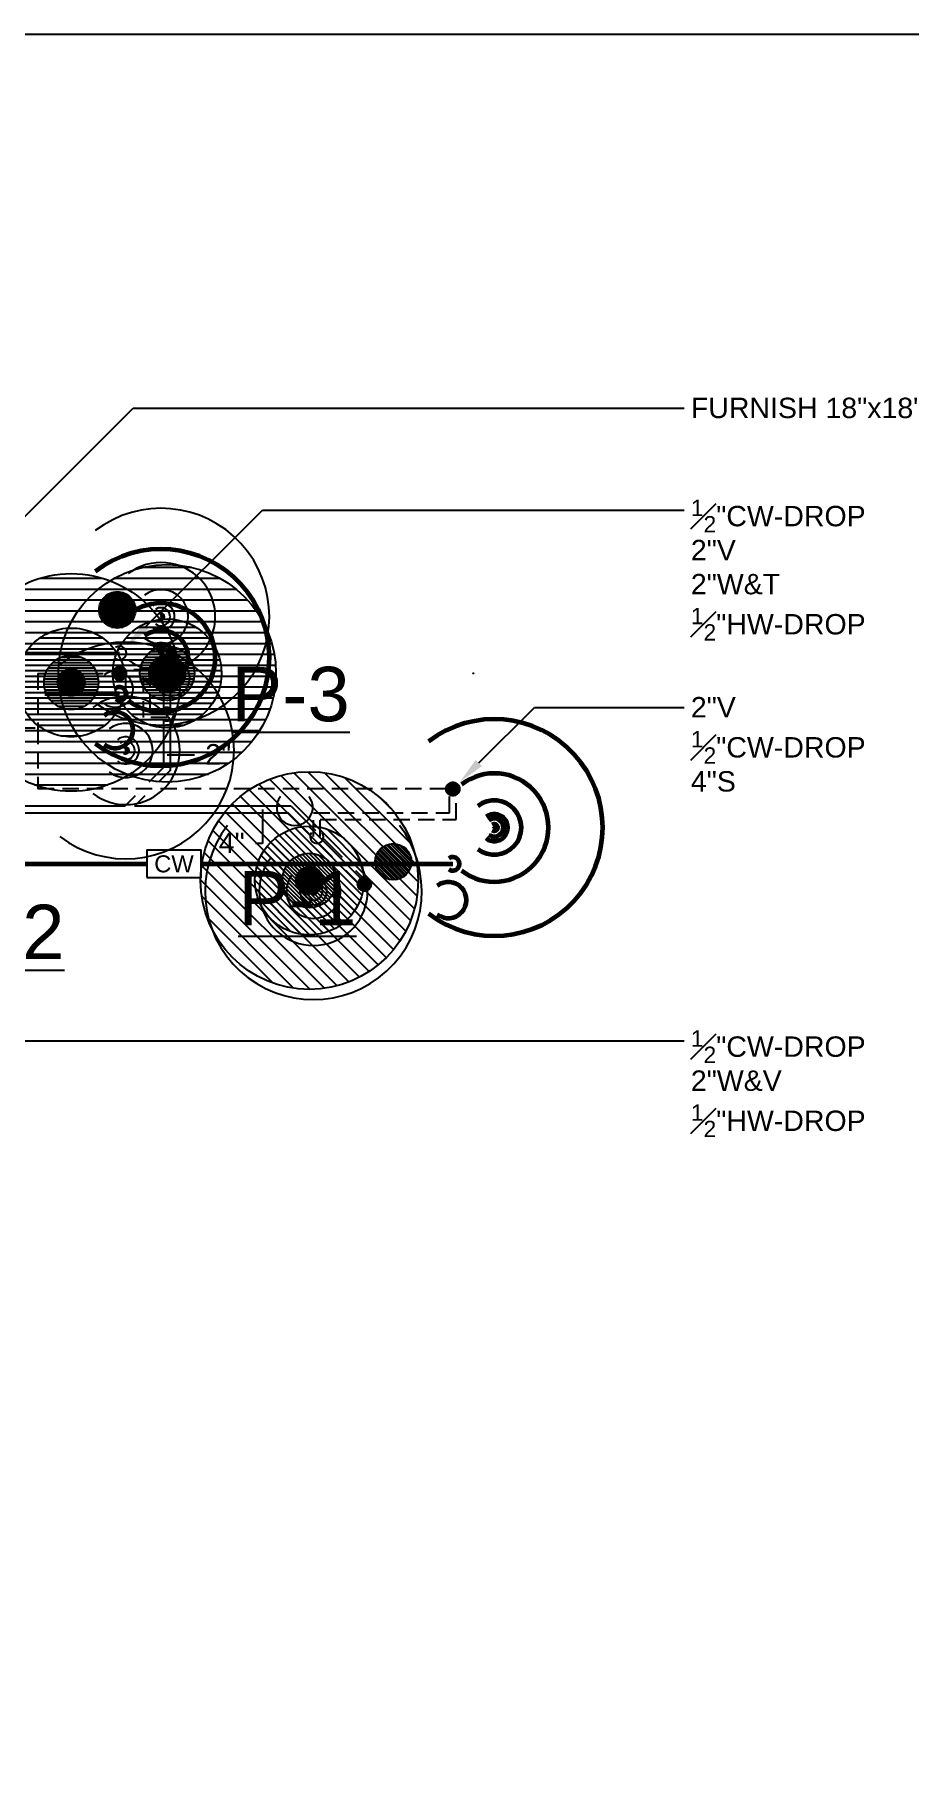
# Model space of a CAD drawing. Extents: x 2104 to 16979, y 4026 to 5124.
# Drawn here: x 10560.8 to 10753.7, y 4742.8 to 5123.9 of the extents above; entities that cross this region are included whole.
import ezdxf
from ezdxf import colors
from ezdxf.entities.mleader import LeaderData, LeaderLine
from ezdxf.enums import TextEntityAlignment as Align
from ezdxf.math import Vec2, Vec3

# ---------------------------------------------------------------- set-up
doc = ezdxf.new("R2010")
doc.units = 0
doc.header["$LTSCALE"] = 18
doc.header["$MEASUREMENT"] = 0
doc.linetypes.add('VENT', pattern=[0.30000000000000004, 0.2, -0.1])
for name, color, linetype in [('G-ANNO-TEXT', 70, 'Continuous'), ('P-HW-N', 1, 'Continuous'), ('P-HW-N @ 1 (1)', 1, 'Continuous'), ('P-HW-N @ 1 (2)', 1, 'Continuous'), ('P-HW-N @ 12', 1, 'Continuous'), ('P-HW-N @ 128', 1, 'Continuous'), ('P-HW-N @ 16', 1, 'Continuous'), ('P-HW-N @ 192', 1, 'Continuous'), ('P-HW-N @ 2', 1, 'Continuous'), ('P-HW-N @ 24', 1, 'Continuous'), ('P-HW-N @ 384', 1, 'Continuous'), ('P-HW-N @ 4', 1, 'Continuous'), ('P-HW-N @ 48', 1, 'Continuous'), ('P-HW-N @ 64', 1, 'Continuous'), ('P-HW-N @ 768', 1, 'Continuous'), ('P-HW-N @ 8', 1, 'Continuous'), ('P-HW-N @ 96', 1, 'Continuous'), ('P-SAN-N', 6, 'Continuous'), ('P-SAN-N @ 1 (1)', 6, 'Continuous'), ('P-SAN-N @ 1 (2)', 6, 'Continuous'), ('P-SAN-N @ 12', 6, 'Continuous'), ('P-SAN-N @ 128', 6, 'Continuous'), ('P-SAN-N @ 16', 6, 'Continuous'), ('P-SAN-N @ 192', 6, 'Continuous'), ('P-SAN-N @ 2', 6, 'Continuous'), ('P-SAN-N @ 24', 6, 'Continuous'), ('P-SAN-N @ 384', 6, 'Continuous'), ('P-SAN-N @ 4', 6, 'Continuous'), ('P-SAN-N @ 48', 6, 'Continuous'), ('P-SAN-N @ 64', 6, 'Continuous'), ('P-SAN-N @ 768', 6, 'Continuous'), ('P-SAN-N @ 8', 6, 'Continuous'), ('P-SAN-N @ 96', 6, 'Continuous'), ('P-SANV-N', 5, 'VENT'), ('P-SANV-N @ 1 (1)', 5, 'VENT'), ('P-SANV-N @ 1 (2)', 5, 'VENT'), ('P-SANV-N @ 12', 5, 'VENT'), ('P-SANV-N @ 128', 5, 'VENT'), ('P-SANV-N @ 16', 5, 'VENT'), ('P-SANV-N @ 192', 5, 'VENT'), ('P-SANV-N @ 2', 5, 'VENT'), ('P-SANV-N @ 24', 5, 'VENT'), ('P-SANV-N @ 384', 5, 'VENT'), ('P-SANV-N @ 4', 5, 'VENT'), ('P-SANV-N @ 48', 5, 'VENT'), ('P-SANV-N @ 64', 5, 'VENT'), ('P-SANV-N @ 768', 5, 'VENT'), ('P-SANV-N @ 8', 5, 'VENT'), ('P-SANV-N @ 96', 5, 'VENT')]:
    doc.layers.add(name, color=color, linetype=linetype)
for name, color, linetype, lineweight in [('P-CW-N', 4, 'Continuous', 60), ('P-CW-N @ 1 (1)', 4, 'Continuous', 60), ('P-CW-N @ 1 (2)', 4, 'Continuous', 60), ('P-CW-N @ 12', 4, 'Continuous', 60), ('P-CW-N @ 128', 4, 'Continuous', 60), ('P-CW-N @ 16', 4, 'Continuous', 60), ('P-CW-N @ 192', 4, 'Continuous', 60), ('P-CW-N @ 2', 4, 'Continuous', 60), ('P-CW-N @ 24', 4, 'Continuous', 60), ('P-CW-N @ 384', 4, 'Continuous', 60), ('P-CW-N @ 4', 4, 'Continuous', 60), ('P-CW-N @ 48', 4, 'Continuous', 60), ('P-CW-N @ 64', 4, 'Continuous', 60), ('P-CW-N @ 768', 4, 'Continuous', 60), ('P-CW-N @ 8', 4, 'Continuous', 60), ('P-CW-N @ 96', 4, 'Continuous', 60)]:
    doc.layers.add(name, color=color, linetype=linetype, lineweight=lineweight)
doc.layers.get('0').freeze()
doc.styles.add('Arial', font='arial.ttf')
doc.dimstyles.new('Loop048', dxfattribs={"dimscale": 0, "dimtxt": 0.09375, "dimasz": 0.03125, "dimexe": 0.0625, "dimexo": 0.0625, "dimgap": 0.09375, "dimtad": 1, "dimdec": 4, "dimzin": 3, "dimdsep": 46, "dimlunit": 4, "dimtxsty": 'Arial', "dimblk": 'OBLIQUE', "dimcen": 0.09375, "dimdle": 0.0625, "dimclrd": 256, "dimclre": 256, "dimclrt": 256, "dimadec": 4, "dimazin": 0, "dimtfac": 0.8, "dimtdec": 4, "dimtix": 1, "dimtofl": 0, "dimtmove": 1, "dimatfit": 0, "dimldrblk": 'LeaderNoteBlock', "dimfxl": 1, "dimfrac": 1, "dimtolj": 1, "dimtzin": 0, "dimlwd": -1, "dimlwe": -1, "dimarcsym": 0})

# ---------------------------------------------------------------- blocks, each defined once
blk = doc.blocks.new('*U7')
h = blk.add_hatch()
h.set_pattern_fill('ANSI31', color=256, scale=0.025, angle=135)
h.set_pattern_definition([(180, (0, 0), (-4.336808689942018e-19, -0.003125), [])])
edge = h.paths.add_edge_path()
edge.add_arc((-3.469446951953614e-18, -6.938893903907228e-18), 0.03125000000000001, 0, 360)
blk.add_circle((0, 0), 0.03125)
blk = doc.blocks.new('*U536')
at = {"layer": 'P-SANV-N @ 1 (1)'}
blk.add_blockref('*U7', (10568.84358152415, 4981), dxfattribs=at)
at = {"layer": 'P-SANV-N @ 1 (2)'}
blk.add_blockref('*U7', (10568.84358152415, 4981), dxfattribs=at)
at = {"layer": 'P-SANV-N @ 12', "xscale": 12, "yscale": 12, "zscale": 12}
blk.add_blockref('*U7', (10568.84358152415, 4981), dxfattribs=at)
at = {"layer": 'P-SANV-N @ 128', "xscale": 128, "yscale": 128, "zscale": 128}
blk.add_blockref('*U7', (10579, 4997), dxfattribs=at)
at = {"layer": 'P-SANV-N @ 16', "xscale": 16, "yscale": 16, "zscale": 16}
blk.add_blockref('*U7', (10568.84358152415, 4981), dxfattribs=at)
at = {"layer": 'P-SANV-N @ 192', "xscale": 192, "yscale": 192, "zscale": 192}
blk.add_blockref('*U7', (10568.84358152415, 4981), dxfattribs=at)
at = {"layer": 'P-SANV-N @ 2', "xscale": 2, "yscale": 2, "zscale": 2}
blk.add_blockref('*U7', (10568.84358152415, 4981), dxfattribs=at)
at = {"layer": 'P-SANV-N @ 24', "xscale": 24, "yscale": 24, "zscale": 24}
blk.add_blockref('*U7', (10568.84358152415, 4981), dxfattribs=at)
at = {"layer": 'P-SANV-N @ 384', "xscale": 384, "yscale": 384, "zscale": 384}
blk.add_blockref('*U7', (10568.84358152415, 4981), dxfattribs=at)
at = {"layer": 'P-SANV-N @ 4', "xscale": 4, "yscale": 4, "zscale": 4}
blk.add_blockref('*U7', (10568.84358152415, 4981), dxfattribs=at)
at = {"layer": 'P-SANV-N @ 48', "xscale": 48, "yscale": 48, "zscale": 48}
blk.add_blockref('*U7', (10653, 4957.5), dxfattribs=at)
at = {"layer": 'P-SANV-N @ 64', "xscale": 64, "yscale": 64, "zscale": 64}
blk.add_blockref('*U7', (10568.84358152415, 4981), dxfattribs=at)
at = {"layer": 'P-SANV-N @ 768', "xscale": 768, "yscale": 768, "zscale": 768}
blk.add_blockref('*U7', (10568.84358152415, 4981), dxfattribs=at)
at = {"layer": 'P-SANV-N @ 8', "xscale": 8, "yscale": 8, "zscale": 8}
blk.add_blockref('*U7', (10568.84358152415, 4981), dxfattribs=at)
at = {"layer": 'P-SANV-N @ 96', "xscale": 96, "yscale": 96, "zscale": 96}
blk.add_blockref('*U7', (10568.84358152415, 4981), dxfattribs=at)
blk = doc.blocks.new('*U537')
at = {"layer": 'P-SAN-N @ 1 (1)', "rotation": 315.0000000000001}
blk.add_blockref('*U7', (10621.36858015485, 4937.317711346161), dxfattribs=at)
at = {"layer": 'P-SAN-N @ 1 (2)', "rotation": 315.0000000000001}
blk.add_blockref('*U7', (10621.36858015485, 4937.317711346161), dxfattribs=at)
at = {"layer": 'P-SAN-N @ 12', "xscale": 12, "yscale": 12, "zscale": 12, "rotation": 315.0000000000001}
blk.add_blockref('*U7', (10621.36858015485, 4937.317711346161), dxfattribs=at)
at = {"layer": 'P-SAN-N @ 128', "xscale": 128, "yscale": 128, "zscale": 128, "rotation": 315.0000000000001}
blk.add_blockref('*U7', (10639.86396103068, 4941.449747468305), dxfattribs=at)
at = {"layer": 'P-SAN-N @ 16', "xscale": 16, "yscale": 16, "zscale": 16, "rotation": 315.0000000000001}
blk.add_blockref('*U7', (10621.36858015485, 4937.317711346161), dxfattribs=at)
at = {"layer": 'P-SAN-N @ 192', "xscale": 192, "yscale": 192, "zscale": 192, "rotation": 315.0000000000001}
blk.add_blockref('*U7', (10621.36858015485, 4937.317711346161), dxfattribs=at)
at = {"layer": 'P-SAN-N @ 2', "xscale": 2, "yscale": 2, "zscale": 2, "rotation": 315.0000000000001}
blk.add_blockref('*U7', (10621.36858015485, 4937.317711346161), dxfattribs=at)
at = {"layer": 'P-SAN-N @ 24', "xscale": 24, "yscale": 24, "zscale": 24, "rotation": 315.0000000000001}
blk.add_blockref('*U7', (10621.36858015485, 4937.317711346161), dxfattribs=at)
at = {"layer": 'P-SAN-N @ 384', "xscale": 384, "yscale": 384, "zscale": 384, "rotation": 315.0000000000001}
blk.add_blockref('*U7', (10621.36858015485, 4937.317711346161), dxfattribs=at)
at = {"layer": 'P-SAN-N @ 4', "xscale": 4, "yscale": 4, "zscale": 4, "rotation": 315.0000000000001}
blk.add_blockref('*U7', (10621.36858015485, 4937.317711346161), dxfattribs=at)
at = {"layer": 'P-SAN-N @ 48', "xscale": 48, "yscale": 48, "zscale": 48, "rotation": 315.0000000000001}
blk.add_blockref('*U7', (10633.5, 4936.5), dxfattribs=at)
at = {"layer": 'P-SAN-N @ 64', "xscale": 64, "yscale": 64, "zscale": 64, "rotation": 315.0000000000001}
blk.add_blockref('*U7', (10621.36858015485, 4937.317711346161), dxfattribs=at)
at = {"layer": 'P-SAN-N @ 768', "xscale": 768, "yscale": 768, "zscale": 768, "rotation": 315.0000000000001}
blk.add_blockref('*U7', (10621.36858015485, 4937.317711346161), dxfattribs=at)
at = {"layer": 'P-SAN-N @ 8', "xscale": 8, "yscale": 8, "zscale": 8, "rotation": 315.0000000000001}
blk.add_blockref('*U7', (10621.36858015485, 4937.317711346161), dxfattribs=at)
at = {"layer": 'P-SAN-N @ 96', "xscale": 96, "yscale": 96, "zscale": 96, "rotation": 315.0000000000001}
blk.add_blockref('*U7', (10621.36858015485, 4937.317711346161), dxfattribs=at)
blk = doc.blocks.new('*U24')
at = {"linetype": 'Continuous'}
blk.add_arc((0, 0), 0.03111555437015312, 52.56696947382129, 307.4330305261797, dxfattribs=at)
blk = doc.blocks.new('*U538')
at = {"layer": 'P-CW-N @ 1 (1)', "rotation": 180}
blk.add_blockref('*U24', (10662.15641847585, 4949), dxfattribs=at)
at = {"layer": 'P-CW-N @ 1 (2)', "rotation": 180}
blk.add_blockref('*U24', (10662.15641847585, 4949), dxfattribs=at)
at = {"layer": 'P-CW-N @ 12', "xscale": 12, "yscale": 12, "zscale": 12, "rotation": 180}
blk.add_blockref('*U24', (10662.15641847585, 4949), dxfattribs=at)
at = {"layer": 'P-CW-N @ 128', "xscale": 128, "yscale": 128, "zscale": 128, "rotation": 180}
blk.add_blockref('*U24', (10652, 4933), dxfattribs=at)
at = {"layer": 'P-CW-N @ 16', "xscale": 16, "yscale": 16, "zscale": 16, "rotation": 180}
blk.add_blockref('*U24', (10662.15641847585, 4949), dxfattribs=at)
at = {"layer": 'P-CW-N @ 192', "xscale": 192, "yscale": 192, "zscale": 192, "rotation": 180}
blk.add_blockref('*U24', (10662.15641847585, 4949), dxfattribs=at)
at = {"layer": 'P-CW-N @ 2', "xscale": 2, "yscale": 2, "zscale": 2, "rotation": 180}
blk.add_blockref('*U24', (10662.15641847585, 4949), dxfattribs=at)
at = {"layer": 'P-CW-N @ 24', "xscale": 24, "yscale": 24, "zscale": 24, "rotation": 180}
blk.add_blockref('*U24', (10662.15641847585, 4949), dxfattribs=at)
at = {"layer": 'P-CW-N @ 384', "xscale": 384, "yscale": 384, "zscale": 384, "rotation": 180}
blk.add_blockref('*U24', (10662.15641847585, 4949), dxfattribs=at)
at = {"layer": 'P-CW-N @ 4', "xscale": 4, "yscale": 4, "zscale": 4, "rotation": 180}
blk.add_blockref('*U24', (10662.15641847585, 4949), dxfattribs=at)
at = {"layer": 'P-CW-N @ 48', "xscale": 48, "yscale": 48, "zscale": 48, "rotation": 180}
blk.add_blockref('*U24', (10653, 4941), dxfattribs=at)
at = {"layer": 'P-CW-N @ 64', "xscale": 64, "yscale": 64, "zscale": 64, "rotation": 180}
blk.add_blockref('*U24', (10662.15641847585, 4949), dxfattribs=at)
at = {"layer": 'P-CW-N @ 768', "xscale": 768, "yscale": 768, "zscale": 768, "rotation": 180}
blk.add_blockref('*U24', (10662.15641847585, 4949), dxfattribs=at)
at = {"layer": 'P-CW-N @ 8', "xscale": 8, "yscale": 8, "zscale": 8, "rotation": 180}
blk.add_blockref('*U24', (10662.15641847585, 4949), dxfattribs=at)
at = {"layer": 'P-CW-N @ 96', "xscale": 96, "yscale": 96, "zscale": 96, "rotation": 180}
blk.add_blockref('*U24', (10662.15641847585, 4949), dxfattribs=at)
blk = doc.blocks.new('*U539')
at = {"layer": 'P-CW-N @ 1 (1)', "rotation": 180}
blk.add_blockref('*U24', (10588.65641847585, 4986.5), dxfattribs=at)
at = {"layer": 'P-CW-N @ 1 (2)', "rotation": 180}
blk.add_blockref('*U24', (10588.65641847585, 4986.5), dxfattribs=at)
at = {"layer": 'P-CW-N @ 12', "xscale": 12, "yscale": 12, "zscale": 12, "rotation": 180}
blk.add_blockref('*U24', (10588.65641847585, 4986.5), dxfattribs=at)
at = {"layer": 'P-CW-N @ 128', "xscale": 128, "yscale": 128, "zscale": 128, "rotation": 180}
blk.add_blockref('*U24', (10578.5, 4970.5), dxfattribs=at)
at = {"layer": 'P-CW-N @ 16', "xscale": 16, "yscale": 16, "zscale": 16, "rotation": 180}
blk.add_blockref('*U24', (10588.65641847585, 4986.5), dxfattribs=at)
at = {"layer": 'P-CW-N @ 192', "xscale": 192, "yscale": 192, "zscale": 192, "rotation": 180}
blk.add_blockref('*U24', (10588.65641847585, 4986.5), dxfattribs=at)
at = {"layer": 'P-CW-N @ 2', "xscale": 2, "yscale": 2, "zscale": 2, "rotation": 180}
blk.add_blockref('*U24', (10588.65641847585, 4986.5), dxfattribs=at)
at = {"layer": 'P-CW-N @ 24', "xscale": 24, "yscale": 24, "zscale": 24, "rotation": 180}
blk.add_blockref('*U24', (10588.65641847585, 4986.5), dxfattribs=at)
at = {"layer": 'P-CW-N @ 384', "xscale": 384, "yscale": 384, "zscale": 384, "rotation": 180}
blk.add_blockref('*U24', (10588.65641847585, 4986.5), dxfattribs=at)
at = {"layer": 'P-CW-N @ 4', "xscale": 4, "yscale": 4, "zscale": 4, "rotation": 180}
blk.add_blockref('*U24', (10588.65641847585, 4986.5), dxfattribs=at)
at = {"layer": 'P-CW-N @ 48', "xscale": 48, "yscale": 48, "zscale": 48, "rotation": 180}
blk.add_blockref('*U24', (10579.5, 4978.5), dxfattribs=at)
at = {"layer": 'P-CW-N @ 64', "xscale": 64, "yscale": 64, "zscale": 64, "rotation": 180}
blk.add_blockref('*U24', (10588.65641847585, 4986.5), dxfattribs=at)
at = {"layer": 'P-CW-N @ 768', "xscale": 768, "yscale": 768, "zscale": 768, "rotation": 180}
blk.add_blockref('*U24', (10588.65641847585, 4986.5), dxfattribs=at)
at = {"layer": 'P-CW-N @ 8', "xscale": 8, "yscale": 8, "zscale": 8, "rotation": 180}
blk.add_blockref('*U24', (10588.65641847585, 4986.5), dxfattribs=at)
at = {"layer": 'P-CW-N @ 96', "xscale": 96, "yscale": 96, "zscale": 96, "rotation": 180}
blk.add_blockref('*U24', (10588.65641847585, 4986.5), dxfattribs=at)
blk = doc.blocks.new('*U31')
at = {"linetype": 'Continuous'}
blk.add_arc((0, 0), 0.03111555437015312, 52.56696947382013, 307.4330305261785, dxfattribs=at)
blk = doc.blocks.new('*U540')
at = {"layer": 'P-HW-N @ 1 (1)', "rotation": 180}
blk.add_blockref('*U31', (10588.65641847585, 4995.5), dxfattribs=at)
at = {"layer": 'P-HW-N @ 1 (2)', "rotation": 180}
blk.add_blockref('*U31', (10588.65641847585, 4995.5), dxfattribs=at)
at = {"layer": 'P-HW-N @ 12', "xscale": 12, "yscale": 12, "zscale": 12, "rotation": 180}
blk.add_blockref('*U31', (10588.65641847585, 4995.5), dxfattribs=at)
at = {"layer": 'P-HW-N @ 128', "xscale": 128, "yscale": 128, "zscale": 128, "rotation": 180}
blk.add_blockref('*U31', (10578.5, 4979.5), dxfattribs=at)
at = {"layer": 'P-HW-N @ 16', "xscale": 16, "yscale": 16, "zscale": 16, "rotation": 180}
blk.add_blockref('*U31', (10588.65641847585, 4995.5), dxfattribs=at)
at = {"layer": 'P-HW-N @ 192', "xscale": 192, "yscale": 192, "zscale": 192, "rotation": 180}
blk.add_blockref('*U31', (10588.65641847585, 4995.5), dxfattribs=at)
at = {"layer": 'P-HW-N @ 2', "xscale": 2, "yscale": 2, "zscale": 2, "rotation": 180}
blk.add_blockref('*U31', (10588.65641847585, 4995.5), dxfattribs=at)
at = {"layer": 'P-HW-N @ 24', "xscale": 24, "yscale": 24, "zscale": 24, "rotation": 180}
blk.add_blockref('*U31', (10588.65641847585, 4995.5), dxfattribs=at)
at = {"layer": 'P-HW-N @ 384', "xscale": 384, "yscale": 384, "zscale": 384, "rotation": 180}
blk.add_blockref('*U31', (10588.65641847585, 4995.5), dxfattribs=at)
at = {"layer": 'P-HW-N @ 4', "xscale": 4, "yscale": 4, "zscale": 4, "rotation": 180}
blk.add_blockref('*U31', (10588.65641847585, 4995.5), dxfattribs=at)
at = {"layer": 'P-HW-N @ 48', "xscale": 48, "yscale": 48, "zscale": 48, "rotation": 180}
blk.add_blockref('*U31', (10579.5, 4987.5), dxfattribs=at)
at = {"layer": 'P-HW-N @ 64', "xscale": 64, "yscale": 64, "zscale": 64, "rotation": 180}
blk.add_blockref('*U31', (10588.65641847585, 4995.5), dxfattribs=at)
at = {"layer": 'P-HW-N @ 768', "xscale": 768, "yscale": 768, "zscale": 768, "rotation": 180}
blk.add_blockref('*U31', (10588.65641847585, 4995.5), dxfattribs=at)
at = {"layer": 'P-HW-N @ 8', "xscale": 8, "yscale": 8, "zscale": 8, "rotation": 180}
blk.add_blockref('*U31', (10588.65641847585, 4995.5), dxfattribs=at)
at = {"layer": 'P-HW-N @ 96', "xscale": 96, "yscale": 96, "zscale": 96, "rotation": 180}
blk.add_blockref('*U31', (10588.65641847585, 4995.5), dxfattribs=at)
blk = doc.blocks.new('*U23')
at = {"linetype": 'Continuous'}
blk.add_circle((0, 0), 0.03515625, dxfattribs=at)
blk.add_arc((-4.231866745139107e-15, 0.09046299364832541), 0.03515625, 180.0000000000026, 2.655435359053694e-12, dxfattribs=at)
blk = doc.blocks.new('*U541')
at = {"layer": 'P-SAN-N @ 1 (2)', "rotation": 180}
blk.add_blockref('*U23', (10657.5, 4983), dxfattribs=at)
at = {"layer": 'P-SAN-N @ 48', "xscale": 48, "yscale": 48, "zscale": 48, "rotation": 180}
blk.add_blockref('*U23', (10590, 4983), dxfattribs=at)
blk = doc.blocks.new('*U32')
at = {"linetype": 'Continuous'}
blk.add_arc((0, 0), 0.03111555437015312, 97.56696947382471, 352.4330305261832, dxfattribs=at)
blk = doc.blocks.new('*U542')
at = {"layer": 'P-SANV-N @ 1 (1)', "rotation": 45.00000000000004}
blk.add_blockref('*U32', (10622.25766745138, 4934.943958952397), dxfattribs=at)
at = {"layer": 'P-SANV-N @ 1 (2)', "rotation": 45.00000000000004}
blk.add_blockref('*U32', (10622.25766745138, 4934.943958952397), dxfattribs=at)
at = {"layer": 'P-SANV-N @ 12', "xscale": 12, "yscale": 12, "zscale": 12, "rotation": 45.00000000000004}
blk.add_blockref('*U32', (10622.25766745138, 4934.943958952397), dxfattribs=at)
at = {"layer": 'P-SANV-N @ 128', "xscale": 128, "yscale": 128, "zscale": 128, "rotation": 45.00000000000004}
blk.add_blockref('*U32', (10618.12563132924, 4953.439339828219), dxfattribs=at)
at = {"layer": 'P-SANV-N @ 16', "xscale": 16, "yscale": 16, "zscale": 16, "rotation": 45.00000000000004}
blk.add_blockref('*U32', (10622.25766745138, 4934.943958952397), dxfattribs=at)
at = {"layer": 'P-SANV-N @ 192', "xscale": 192, "yscale": 192, "zscale": 192, "rotation": 45.00000000000004}
blk.add_blockref('*U32', (10622.25766745138, 4934.943958952397), dxfattribs=at)
at = {"layer": 'P-SANV-N @ 2', "xscale": 2, "yscale": 2, "zscale": 2, "rotation": 45.00000000000004}
blk.add_blockref('*U32', (10622.25766745138, 4934.943958952397), dxfattribs=at)
at = {"layer": 'P-SANV-N @ 24', "xscale": 24, "yscale": 24, "zscale": 24, "rotation": 45.00000000000004}
blk.add_blockref('*U32', (10622.25766745138, 4934.943958952397), dxfattribs=at)
at = {"layer": 'P-SANV-N @ 384', "xscale": 384.0000000000001, "yscale": 384.0000000000001, "zscale": 384.0000000000001, "rotation": 45.00000000000004}
blk.add_blockref('*U32', (10622.25766745138, 4934.943958952397), dxfattribs=at)
at = {"layer": 'P-SANV-N @ 4', "xscale": 4, "yscale": 4, "zscale": 4, "rotation": 45.00000000000004}
blk.add_blockref('*U32', (10622.25766745138, 4934.943958952397), dxfattribs=at)
at = {"layer": 'P-SANV-N @ 48', "xscale": 48.00000000000001, "yscale": 48.00000000000001, "zscale": 48.00000000000001, "rotation": 45.00000000000004}
blk.add_blockref('*U32', (10623, 4947), dxfattribs=at)
at = {"layer": 'P-SANV-N @ 64', "xscale": 64, "yscale": 64, "zscale": 64, "rotation": 45.00000000000004}
blk.add_blockref('*U32', (10622.25766745138, 4934.943958952397), dxfattribs=at)
at = {"layer": 'P-SANV-N @ 768', "xscale": 768.0000000000001, "yscale": 768.0000000000001, "zscale": 768.0000000000001, "rotation": 45.00000000000004}
blk.add_blockref('*U32', (10622.25766745138, 4934.943958952397), dxfattribs=at)
at = {"layer": 'P-SANV-N @ 8', "xscale": 8, "yscale": 8, "zscale": 8, "rotation": 45.00000000000004}
blk.add_blockref('*U32', (10622.25766745138, 4934.943958952397), dxfattribs=at)
at = {"layer": 'P-SANV-N @ 96', "xscale": 96.00000000000001, "yscale": 96.00000000000001, "zscale": 96.00000000000001, "rotation": 45.00000000000004}
blk.add_blockref('*U32', (10622.25766745138, 4934.943958952397), dxfattribs=at)
blk = doc.blocks.new('*U8')
at = {"linetype": 'Continuous'}
blk.add_arc((0, 0), 0.03111555437015312, 232.5669694738212, 127.4330305261797, dxfattribs=at)
blk = doc.blocks.new('*U543')
at = {"layer": 'P-SANV-N @ 1 (1)'}
blk.add_blockref('*U8', (10580.84358152415, 4966), dxfattribs=at)
at = {"layer": 'P-SANV-N @ 1 (2)'}
blk.add_blockref('*U8', (10580.84358152415, 4966), dxfattribs=at)
at = {"layer": 'P-SANV-N @ 12', "xscale": 12, "yscale": 12, "zscale": 12}
blk.add_blockref('*U8', (10580.84358152415, 4966), dxfattribs=at)
at = {"layer": 'P-SANV-N @ 128', "xscale": 128, "yscale": 128, "zscale": 128}
blk.add_blockref('*U8', (10591, 4982), dxfattribs=at)
at = {"layer": 'P-SANV-N @ 16', "xscale": 16, "yscale": 16, "zscale": 16}
blk.add_blockref('*U8', (10580.84358152415, 4966), dxfattribs=at)
at = {"layer": 'P-SANV-N @ 192', "xscale": 192, "yscale": 192, "zscale": 192}
blk.add_blockref('*U8', (10580.84358152415, 4966), dxfattribs=at)
at = {"layer": 'P-SANV-N @ 2', "xscale": 2, "yscale": 2, "zscale": 2}
blk.add_blockref('*U8', (10580.84358152415, 4966), dxfattribs=at)
at = {"layer": 'P-SANV-N @ 24', "xscale": 24, "yscale": 24, "zscale": 24}
blk.add_blockref('*U8', (10580.84358152415, 4966), dxfattribs=at)
at = {"layer": 'P-SANV-N @ 384', "xscale": 384, "yscale": 384, "zscale": 384}
blk.add_blockref('*U8', (10580.84358152415, 4966), dxfattribs=at)
at = {"layer": 'P-SANV-N @ 4', "xscale": 4, "yscale": 4, "zscale": 4}
blk.add_blockref('*U8', (10580.84358152415, 4966), dxfattribs=at)
at = {"layer": 'P-SANV-N @ 48', "xscale": 48, "yscale": 48, "zscale": 48}
blk.add_blockref('*U8', (10590, 4974), dxfattribs=at)
at = {"layer": 'P-SANV-N @ 64', "xscale": 64, "yscale": 64, "zscale": 64}
blk.add_blockref('*U8', (10580.84358152415, 4966), dxfattribs=at)
at = {"layer": 'P-SANV-N @ 768', "xscale": 768, "yscale": 768, "zscale": 768}
blk.add_blockref('*U8', (10580.84358152415, 4966), dxfattribs=at)
at = {"layer": 'P-SANV-N @ 8', "xscale": 8, "yscale": 8, "zscale": 8}
blk.add_blockref('*U8', (10580.84358152415, 4966), dxfattribs=at)
at = {"layer": 'P-SANV-N @ 96', "xscale": 96, "yscale": 96, "zscale": 96}
blk.add_blockref('*U8', (10580.84358152415, 4966), dxfattribs=at)
blk = doc.blocks.new('*U554')
at = {"layer": 'P-SANV-N @ 1 (1)'}
blk.add_blockref('*U7', (10495.34358152415, 5006.5), dxfattribs=at)
at = {"layer": 'P-SANV-N @ 1 (2)'}
blk.add_blockref('*U7', (10495.34358152415, 5006.5), dxfattribs=at)
at = {"layer": 'P-SANV-N @ 12', "xscale": 12, "yscale": 12, "zscale": 12}
blk.add_blockref('*U7', (10495.34358152415, 5006.5), dxfattribs=at)
at = {"layer": 'P-SANV-N @ 128', "xscale": 128, "yscale": 128, "zscale": 128}
blk.add_blockref('*U7', (10505.5, 5022.5), dxfattribs=at)
at = {"layer": 'P-SANV-N @ 16', "xscale": 16, "yscale": 16, "zscale": 16}
blk.add_blockref('*U7', (10495.34358152415, 5006.5), dxfattribs=at)
at = {"layer": 'P-SANV-N @ 192', "xscale": 192, "yscale": 192, "zscale": 192}
blk.add_blockref('*U7', (10495.34358152415, 5006.5), dxfattribs=at)
at = {"layer": 'P-SANV-N @ 2', "xscale": 2, "yscale": 2, "zscale": 2}
blk.add_blockref('*U7', (10495.34358152415, 5006.5), dxfattribs=at)
at = {"layer": 'P-SANV-N @ 24', "xscale": 24, "yscale": 24, "zscale": 24}
blk.add_blockref('*U7', (10495.34358152415, 5006.5), dxfattribs=at)
at = {"layer": 'P-SANV-N @ 384', "xscale": 384, "yscale": 384, "zscale": 384}
blk.add_blockref('*U7', (10495.34358152415, 5006.5), dxfattribs=at)
at = {"layer": 'P-SANV-N @ 4', "xscale": 4, "yscale": 4, "zscale": 4}
blk.add_blockref('*U7', (10495.34358152415, 5006.5), dxfattribs=at)
at = {"layer": 'P-SANV-N @ 48', "xscale": 48, "yscale": 48, "zscale": 48}
blk.add_blockref('*U7', (10579.5, 4983), dxfattribs=at)
at = {"layer": 'P-SANV-N @ 64', "xscale": 64, "yscale": 64, "zscale": 64}
blk.add_blockref('*U7', (10495.34358152415, 5006.5), dxfattribs=at)
at = {"layer": 'P-SANV-N @ 768', "xscale": 768, "yscale": 768, "zscale": 768}
blk.add_blockref('*U7', (10495.34358152415, 5006.5), dxfattribs=at)
at = {"layer": 'P-SANV-N @ 8', "xscale": 8, "yscale": 8, "zscale": 8}
blk.add_blockref('*U7', (10495.34358152415, 5006.5), dxfattribs=at)
at = {"layer": 'P-SANV-N @ 96', "xscale": 96, "yscale": 96, "zscale": 96}
blk.add_blockref('*U7', (10495.34358152415, 5006.5), dxfattribs=at)
blk = doc.blocks.new('*U12')
at = {"layer": 'DEFPOINTS'}
blk.add_lwpolyline([(-0.125, -0.0625), (0.125, -0.0625), (0.125, 0.0625), (-0.125, 0.0625)], close=True, dxfattribs=at)
at = {"style": 'Arial'}
blk.add_text('CW', height=0.078125, dxfattribs=at).set_placement((-3.686292673615752e-17, 2.775557561562891e-17), align=Align.MIDDLE)
blk = doc.blocks.new('_Oblique')
at = {"color": 0, "linetype": 'ByBlock', "lineweight": -2}
blk.add_line((-0.5, -0.5), (0.5, 0.5), dxfattribs=at)
blk = doc.blocks.new('LeaderNoteBlock')
blk.add_ellipse((0, 0), major_axis=(1, -1.836909530733566e-16), ratio=0.2499999999998295, start_param=5.387520513321723, end_param=10.32044275462724)
blk = doc.blocks.new('*U730')
at = {"layer": 'P-SAN-N @ 1 (1)'}
blk.add_blockref('*U7', (10590, 4983), dxfattribs=at)
at = {"layer": 'P-SAN-N @ 1 (2)'}
blk.add_blockref('*U7', (10590, 4983), dxfattribs=at)
at = {"layer": 'P-SAN-N @ 12', "xscale": 12, "yscale": 12, "zscale": 12}
blk.add_blockref('*U7', (10590, 4983), dxfattribs=at)
at = {"layer": 'P-SAN-N @ 128', "xscale": 128, "yscale": 128, "zscale": 128}
blk.add_blockref('*U7', (10590, 4983), dxfattribs=at)
at = {"layer": 'P-SAN-N @ 16', "xscale": 16, "yscale": 16, "zscale": 16}
blk.add_blockref('*U7', (10590, 4983), dxfattribs=at)
at = {"layer": 'P-SAN-N @ 192', "xscale": 192, "yscale": 192, "zscale": 192}
blk.add_blockref('*U7', (10590, 4983), dxfattribs=at)
at = {"layer": 'P-SAN-N @ 2', "xscale": 2, "yscale": 2, "zscale": 2}
blk.add_blockref('*U7', (10590, 4983), dxfattribs=at)
at = {"layer": 'P-SAN-N @ 24', "xscale": 24, "yscale": 24, "zscale": 24}
blk.add_blockref('*U7', (10590, 4983), dxfattribs=at)
at = {"layer": 'P-SAN-N @ 384', "xscale": 384, "yscale": 384, "zscale": 384}
blk.add_blockref('*U7', (10590, 4983), dxfattribs=at)
at = {"layer": 'P-SAN-N @ 4', "xscale": 4, "yscale": 4, "zscale": 4}
blk.add_blockref('*U7', (10590, 4983), dxfattribs=at)
at = {"layer": 'P-SAN-N @ 48', "xscale": 48, "yscale": 48, "zscale": 48}
blk.add_blockref('*U7', (10590, 4983), dxfattribs=at)
at = {"layer": 'P-SAN-N @ 64', "xscale": 64, "yscale": 64, "zscale": 64}
blk.add_blockref('*U7', (10590, 4983), dxfattribs=at)
at = {"layer": 'P-SAN-N @ 768', "xscale": 768, "yscale": 768, "zscale": 768}
blk.add_blockref('*U7', (10590, 4983), dxfattribs=at)
at = {"layer": 'P-SAN-N @ 8', "xscale": 8, "yscale": 8, "zscale": 8}
blk.add_blockref('*U7', (10590, 4983), dxfattribs=at)
at = {"layer": 'P-SAN-N @ 96', "xscale": 96, "yscale": 96, "zscale": 96}
blk.add_blockref('*U7', (10590, 4983), dxfattribs=at)

msp = doc.modelspace()

# ---------------------------------------------------------------- linework, layer by layer
at = {"layer": 'DEFPOINTS'}
msp.add_lwpolyline([(9369.475084795255, 4025.977624163273), (10875.98095145752, 4025.977624163273), (10875.98095145752, 5123.871027720789), (9369.475084795255, 5123.871027720789)], close=True, dxfattribs=at)
at = {"layer": 'P-CW-N'}
for p, q in [((10579.5, 4978.5), (10563, 4978.5)), ((10539, 4941), (10585.5, 4941)), ((10597.5, 4941), (10653, 4941))]:
    msp.add_line(p, q, dxfattribs=at)
at = {"layer": 'P-HW-N'}
msp.add_line((10579.5, 4987.5), (10558.5, 4987.5), dxfattribs=at)
at = {"layer": 'P-SAN-N'}
for p, q in [((10589.25, 4975.291580998446), (10589.25, 4978.5)), ((10590.75, 4975.291580998446), (10590.75, 4978.5)), ((10589.25, 4962.310660173856), (10589.25, 4972.708419001554)), ((10590.75, 4961.689339827744), (10590.75, 4972.708419001554)), ((10589.25, 4962.310660173855), (10585.9393398262, 4959)), ((10590.75, 4961.689339827746), (10588.06066017225, 4959)), ((10580.68933982627, 4953.75), (10549.81066017178, 4953.75)), ((10582.93933982624, 4956), (10580.68933982627, 4953.75)), ((10585.06066017225, 4956), (10582.81066017225, 4953.75)), ((10617.31066017178, 4953.75), (10582.81066017225, 4953.75)), ((10617.31066017178, 4953.75), (10622.69242320098, 4948.3682369708)), ((10549.18933982822, 4952.250000000002), (10616.68933982822, 4952.25)), ((10621.6317630292, 4947.307576799021), (10616.68933982822, 4952.25)), ((10624.51899456588, 4946.541665605895), (10628.56066017178, 4942.5)), ((10626.43933982822, 4942.5), (10623.4583343941, 4945.481005434116)), ((10631.90900974233, 4937.03033008589), (10629.43933982822, 4939.5)), ((10631.56066017178, 4939.5), (10632.96966991411, 4938.09099025767))]:
    msp.add_line(p, q, dxfattribs=at)
at = {"layer": 'P-SANV-N'}
for p, q in [((10561.5, 4983), (10561.5, 4971)), ((10561.5, 4983), (10578, 4983)), ((10586.25, 4983.75), (10581, 4983.75)), ((10584.75, 4982.25), (10581, 4982.25)), ((10584.75, 4973.25), (10584.75, 4982.25)), ((10586.25, 4974.75), (10586.25, 4983.75)), ((10590, 4973.25), (10584.75, 4973.25)), ((10590, 4974.75), (10586.25, 4974.75)), ((10465.5, 4971), (10561.5, 4971)), ((10561.5, 4971), (10561.5, 4957.5)), ((10651.5, 4957.5), (10561.5, 4957.5)), ((10652.25, 4952.25), (10652.25, 4956)), ((10653.75, 4950.75), (10653.75, 4956)), ((10622.25, 4947), (10622.25, 4952.25)), ((10622.25, 4952.25), (10652.25, 4952.25)), ((10623.75, 4947), (10623.75, 4950.75)), ((10623.75, 4950.75), (10653.75, 4950.75))]:
    msp.add_line(p, q, dxfattribs=at)

# ---------------------------------------------------------------- block references
at = {"layer": 'P-CW-N'}
for name in ['*U539', '*U538']:
    msp.add_blockref(name, (0, 0), dxfattribs=at)
at = {"layer": 'P-CW-N @ 48', "xscale": 48, "yscale": 48, "zscale": 48}
msp.add_blockref('*U12', (10591.5, 4941), dxfattribs=at)
at = {"layer": 'P-HW-N'}
msp.add_blockref('*U540', (0, 0), dxfattribs=at)
at = {"layer": 'P-SAN-N'}
for name in ['*U730', '*U541', '*U537']:
    msp.add_blockref(name, (0, 0), dxfattribs=at)
at = {"layer": 'P-SANV-N'}
for name in ['*U554', '*U536', '*U543', '*U542']:
    msp.add_blockref(name, (0, 0), dxfattribs=at)

# ---------------------------------------------------------------- texts
at = {"layer": 'G-ANNO-TEXT', "style": 'Arial'}
for s, insert, char_height, width, attachment_point in [('{\\LP-3}', (10604.18065097439, 4984.442540283714), 12, 68, 1), ('\\A1;4"', (10607.09999999963, 4947.900000000373), 4.5, 12.59999999999854, 3), ('{\\LP-1}', (10605.68065003297, 4939.442541968844), 12, 68, 1), ('{\\LP-2}', (10541.26469658327, 4931.982024898612), 12, 68, 1)]:
    msp.add_mtext(s, dxfattribs=dict(at, insert=insert, char_height=char_height, width=width, attachment_point=attachment_point))
at = {"layer": 'G-ANNO-TEXT', "insert": (10598.4, 4967.4), "char_height": 4.5, "attachment_point": 1, "style": 'Arial'}
msp.add_mtext_dynamic_manual_height_columns('2"', width=26.10000000000036, gutter_width=22.5, heights=[0], dxfattribs=at)

# ---------------------------------------------------------------- leaders
at = {"layer": 'G-ANNO-TEXT'}
for points in [[(10590, 4965), (10594.5, 4965), (10596, 4965)], [(10611, 4953), (10611, 4945.5), (10609.5, 4945.5)]]:
    msp.add_leader(points, dimstyle='Loop048', override={"dimscale": 0}, dxfattribs=at)
ml = msp.add_multileader_mtext('Standard', dxfattribs=at)
ml.set_content('\\pxt1;FURNISH 18"x18" RATED ACCESS PANEL TO BE INSTALLED BY GENERAL CONTRACTOR', color=256, style='Arial')
ml.set_leader_properties(color=256, linetype='ByLayer', lineweight=-1)
ml.build(insert=Vec2(0, 0))
ml.multileader.update_dxf_attribs({"has_dogleg": 0, "dogleg_length": 0.125, "arrow_head_size": 6, "scale": 48})
ctx = ml.context
ctx.base_point, ctx.scale, ctx.char_height, ctx.arrow_head_size, ctx.landing_gap_size, ctx.plane_origin = Vec3(10704, 5041.5), 48, 4.5, 6, 1.5, Vec3(10537.5, 4996.5)
notes = []
notes.append((ctx, [(0, (1, 1, 0), (10698, 5041.5), (1, 0), 6, [(0, [(10537.5, 4996.5), (10582.5, 5041.5)], 0, [])])]))
ctx.mtext.insert, ctx.mtext.width, ctx.mtext.flow_direction = Vec3(10705.5, 5043.788369713506), 104.5721187818854, 5
ml = msp.add_multileader_mtext('Standard', dxfattribs=at)
ml.set_content('\\pxt1;FURNISH 18"x18" RATED ACCESS PANEL TO BE INSTALLED BY GENERAL CONTRACTOR', color=256, style='Arial')
ml.set_leader_properties(color=256, linetype='ByLayer', lineweight=-1)
ml.build(insert=Vec2(0, 0))
ml.multileader.update_dxf_attribs({"has_dogleg": 0, "dogleg_length": 0.125, "arrow_head_size": 6, "scale": 48})
ctx = ml.context
ctx.base_point, ctx.scale, ctx.char_height, ctx.arrow_head_size, ctx.landing_gap_size, ctx.plane_origin = Vec3(8046, 5031), 48, 4.5, 6, 1.5, Vec3(7921.5, 4998)
notes.append((ctx, [(0, (1, 1, 0), (8040, 5031), (1, 0), 6, [(0, [(7921.5, 4998), (7954.5, 5031)], 0, [])])]))
ctx.mtext.insert, ctx.mtext.width, ctx.mtext.flow_direction = Vec3(8047.5, 5033.288369713506), 137.4016691535402, 5
ml = msp.add_multileader_mtext('Standard', dxfattribs=at)
ml.set_content('\\A1;{\\H0.8x;\\S1#2;}"CW-DROP\\P2"V\\P2"W&T\\P{\\H0.8x;\\S1#2;}"HW-DROP', color=256, style='Arial')
ml.set_leader_properties(color=256, linetype='ByLayer', lineweight=-1)
ml.build(insert=Vec2(0, 0))
ml.multileader.update_dxf_attribs({"has_dogleg": 0, "dogleg_length": 0.125, "arrow_head_size": 6, "scale": 48})
ctx = ml.context
ctx.base_point, ctx.scale, ctx.char_height, ctx.arrow_head_size, ctx.landing_gap_size, ctx.plane_origin = Vec3(10704, 5019), 48, 4.5, 6, 1.5, Vec3(10581, 4989)
notes.append((ctx, [(0, (1, 1, 0), (10698, 5019), (1, 0), 6, [(0, [(10581, 4989), (10611, 5019)], 0, [])])]))
ctx.mtext.insert, ctx.mtext.flow_direction = Vec3(10705.5, 5021.288369713506), 5
ml = msp.add_multileader_mtext('Standard', dxfattribs=at)
ml.set_content('\\A1;2"V\\P{\\H0.8x;\\S1#2;}"CW-DROP\\P4"S', color=256, style='Arial')
ml.set_leader_properties(color=256, linetype='ByLayer', lineweight=-1)
ml.build(insert=Vec2(0, 0))
ml.multileader.update_dxf_attribs({"has_dogleg": 0, "dogleg_length": 0.125, "arrow_head_size": 6, "scale": 48})
ctx = ml.context
ctx.base_point, ctx.scale, ctx.char_height, ctx.arrow_head_size, ctx.landing_gap_size, ctx.plane_origin = Vec3(10704, 4975.5), 48, 4.5, 6, 1.5, Vec3(10654.5, 4959)
notes.append((ctx, [(0, (1, 1, 0), (10698, 4975.5), (1, 0), 6, [(0, [(10654.5, 4959), (10671, 4975.5)], 0, [])])]))
ctx.mtext.insert, ctx.mtext.flow_direction = Vec3(10705.5, 4977.788369713506), 5
ml = msp.add_multileader_mtext('Standard', dxfattribs=at)
ml.set_content('\\pxt1;FURNISH 18"x18" RATED ACCESS PANEL TO BE INSTALLED BY GENERAL CONTRACTOR', color=256, style='Arial')
ml.set_leader_properties(color=256, linetype='ByLayer', lineweight=-1)
ml.build(insert=Vec2(0, 0))
ml.multileader.update_dxf_attribs({"has_dogleg": 0, "dogleg_length": 0.125, "arrow_head_size": 6, "scale": 48})
ctx = ml.context
ctx.base_point, ctx.scale, ctx.char_height, ctx.arrow_head_size, ctx.landing_gap_size, ctx.plane_origin = Vec3(6961.5, 4972.5), 48, 4.5, 6, 1.5, Vec3(6849, 4953)
notes.append((ctx, [(0, (1, 1, 0), (6955.5, 4972.5), (1, 0), 6, [(0, [(6849, 4953), (6868.5, 4972.5)], 0, [])])]))
ctx.mtext.insert, ctx.mtext.width, ctx.mtext.flow_direction = Vec3(6963, 4974.788369713506), 91.2105548021209, 5
ml = msp.add_multileader_mtext('Standard', dxfattribs=at)
ml.set_content('\\A1;{\\H0.8x;\\S1#2;}"CW-DROP\\P2"W&V\\P{\\H0.8x;\\S1#2;}"HW-DROP', color=256, style='Arial')
ml.set_leader_properties(color=256, linetype='ByLayer', lineweight=-1)
ml.build(insert=Vec2(0, 0))
ml.multileader.update_dxf_attribs({"has_dogleg": 0, "dogleg_length": 0.125, "arrow_head_size": 6, "scale": 48})
ctx = ml.context
ctx.base_point, ctx.scale, ctx.char_height, ctx.arrow_head_size, ctx.landing_gap_size, ctx.plane_origin = Vec3(10704, 4902), 48, 4.5, 6, 1.5, Vec3(10513.5, 4935)
notes.append((ctx, [(0, (1, 1, 0), (10698, 4902), (1, 0), 6, [(0, [(10513.5, 4935), (10546.5, 4902)], 0, [])])]))
ctx.mtext.insert, ctx.mtext.flow_direction = Vec3(10705.5, 4904.288369713506), 5
ml = msp.add_multileader_mtext('Standard', dxfattribs=at)
ml.set_content('\\A1;FURNISH & INSTALL {\\H0.8x;\\S1#2;}" VALVED HW {\\H0.8x;\\S3#4;}" WASTE CONNECTIONS FOR DISHWASHER', color=256, style='Arial')
ml.set_leader_properties(color=256, linetype='ByLayer', lineweight=-1)
ml.build(insert=Vec2(0, 0))
ml.multileader.update_dxf_attribs({"has_dogleg": 0, "dogleg_length": 0.125, "arrow_head_size": 6, "scale": 48})
ctx = ml.context
ctx.base_point, ctx.scale, ctx.char_height, ctx.arrow_head_size, ctx.landing_gap_size, ctx.plane_origin = Vec3(9762, 4927.5), 48, 4.5, 6, 1.5, Vec3(9714, 4911)
notes.append((ctx, [(0, (1, 1, 0), (9756, 4927.5), (1, 0), 6, [(0, [(9714, 4894.5), (9747, 4927.5)], 0, [])])]))
ctx.mtext.insert, ctx.mtext.width, ctx.mtext.flow_direction = Vec3(9763.5, 4929.788369713506), 82.53846205256195, 5
ml = msp.add_multileader_mtext('Standard', dxfattribs=at)
ml.set_content('\\pxt1;FURNISH 18"x18" RATED ACCESS PANEL TO BE INSTALLED BY GENERAL CONTRACTOR', color=256, style='Arial')
ml.set_leader_properties(color=256, linetype='ByLayer', lineweight=-1)
ml.build(insert=Vec2(0, 0))
ml.multileader.update_dxf_attribs({"has_dogleg": 0, "dogleg_length": 0.125, "arrow_head_size": 6, "scale": 48})
ctx = ml.context
ctx.base_point, ctx.scale, ctx.char_height, ctx.arrow_head_size, ctx.landing_gap_size, ctx.plane_origin = Vec3(6619.5, 4899), 48, 4.5, 6, 1.5, Vec3(6502.5, 4851)
notes.append((ctx, [(0, (1, 1, 0), (6613.5, 4899), (1, 0), 6, [(0, [(6502.5, 4851), (6559.5, 4899)], 0, [])])]))
ctx.mtext.insert, ctx.mtext.width, ctx.mtext.flow_direction = Vec3(6621, 4901.288369713506), 140.2899396817411, 5
ml = msp.add_multileader_mtext('Standard', dxfattribs=at)
ml.set_content('\\pxt1;FURNISH 18"x18" RATED ACCESS PANEL TO BE INSTALLED BY GENERAL CONTRACTOR', color=256, style='Arial')
ml.set_leader_properties(color=256, linetype='ByLayer', lineweight=-1)
ml.build(insert=Vec2(0, 0))
ml.multileader.update_dxf_attribs({"has_dogleg": 0, "dogleg_length": 0.125, "arrow_head_size": 6, "scale": 48})
ctx = ml.context
ctx.base_point, ctx.scale, ctx.char_height, ctx.arrow_head_size, ctx.landing_gap_size, ctx.plane_origin = Vec3(8586, 4834.5), 48, 4.5, 6, 1.5, Vec3(8359.5, 4809)
notes.append((ctx, [(0, (1, 1, 0), (8580, 4834.5), (1, 0), 6, [(0, [(8373, 4843.5), (8382, 4834.5)], 0, [])])]))
ctx.mtext.insert, ctx.mtext.width, ctx.mtext.flow_direction = Vec3(8587.5, 4836.788369713506), 100.3045739442714, 5
ml = msp.add_multileader_mtext('Standard', dxfattribs=at)
ml.set_content('\\pxt1;FURNISH 18"x18" RATED ACCESS PANEL TO BE INSTALLED BY GENERAL CONTRACTOR', color=256, style='Arial')
ml.set_leader_properties(color=256, linetype='ByLayer', lineweight=-1)
ml.build(insert=Vec2(0, 0))
ml.multileader.update_dxf_attribs({"has_dogleg": 0, "dogleg_length": 0.125, "arrow_head_size": 6, "scale": 48})
ctx = ml.context
ctx.base_point, ctx.scale, ctx.char_height, ctx.arrow_head_size, ctx.landing_gap_size, ctx.plane_origin = Vec3(9739.5, 4836), 48, 4.5, 6, 1.5, Vec3(9711, 4840.5)
notes.append((ctx, [(0, (1, 1, 0), (9733.5, 4836), (1, 0), 6, [(0, [(9711, 4840.5), (9727.5, 4836)], 0, [])])]))
ctx.mtext.insert, ctx.mtext.width, ctx.mtext.flow_direction = Vec3(9741, 4838.288369713506), 103.47393062845, 5
ml = msp.add_multileader_mtext('Standard', dxfattribs=at)
ml.set_content('\\pxt1;FURNISH 18"x18" RATED ACCESS PANEL TO BE INSTALLED BY GENERAL CONTRACTOR', color=256, style='Arial')
ml.set_leader_properties(color=256, linetype='ByLayer', lineweight=-1)
ml.build(insert=Vec2(0, 0))
ml.multileader.update_dxf_attribs({"has_dogleg": 0, "dogleg_length": 0.125, "arrow_head_size": 6, "scale": 48})
ctx = ml.context
ctx.base_point, ctx.scale, ctx.char_height, ctx.arrow_head_size, ctx.landing_gap_size, ctx.plane_origin = Vec3(10255.5, 4828.5), 48, 4.5, 6, 1.5, Vec3(10005, 4791)
notes.append((ctx, [(0, (1, 1, 0), (10249.5, 4828.5), (1, 0), 6, [(0, [(10005, 4791), (10042.5, 4828.5)], 0, [])])]))
ctx.mtext.insert, ctx.mtext.width, ctx.mtext.flow_direction = Vec3(10257, 4830.788369713506), 135.9581598386721, 5
for ctx, leaders in notes:
    for number, flags, end, landing, length, lines in leaders:
        leader = LeaderData()
        leader.index, (leader.has_last_leader_line, leader.has_dogleg_vector, leader.attachment_direction) = number, flags
        leader.last_leader_point, leader.dogleg_vector, leader.dogleg_length = Vec3(end), Vec3(landing), length
        for number, points, colour, breaks in lines:
            line = LeaderLine()
            line.index, line.vertices, line.color, line.breaks = number, Vec3.list(points), colors.encode_raw_color(colour), breaks
            leader.lines.append(line)
        ctx.leaders.append(leader)

doc.saveas('drawing.dxf')
